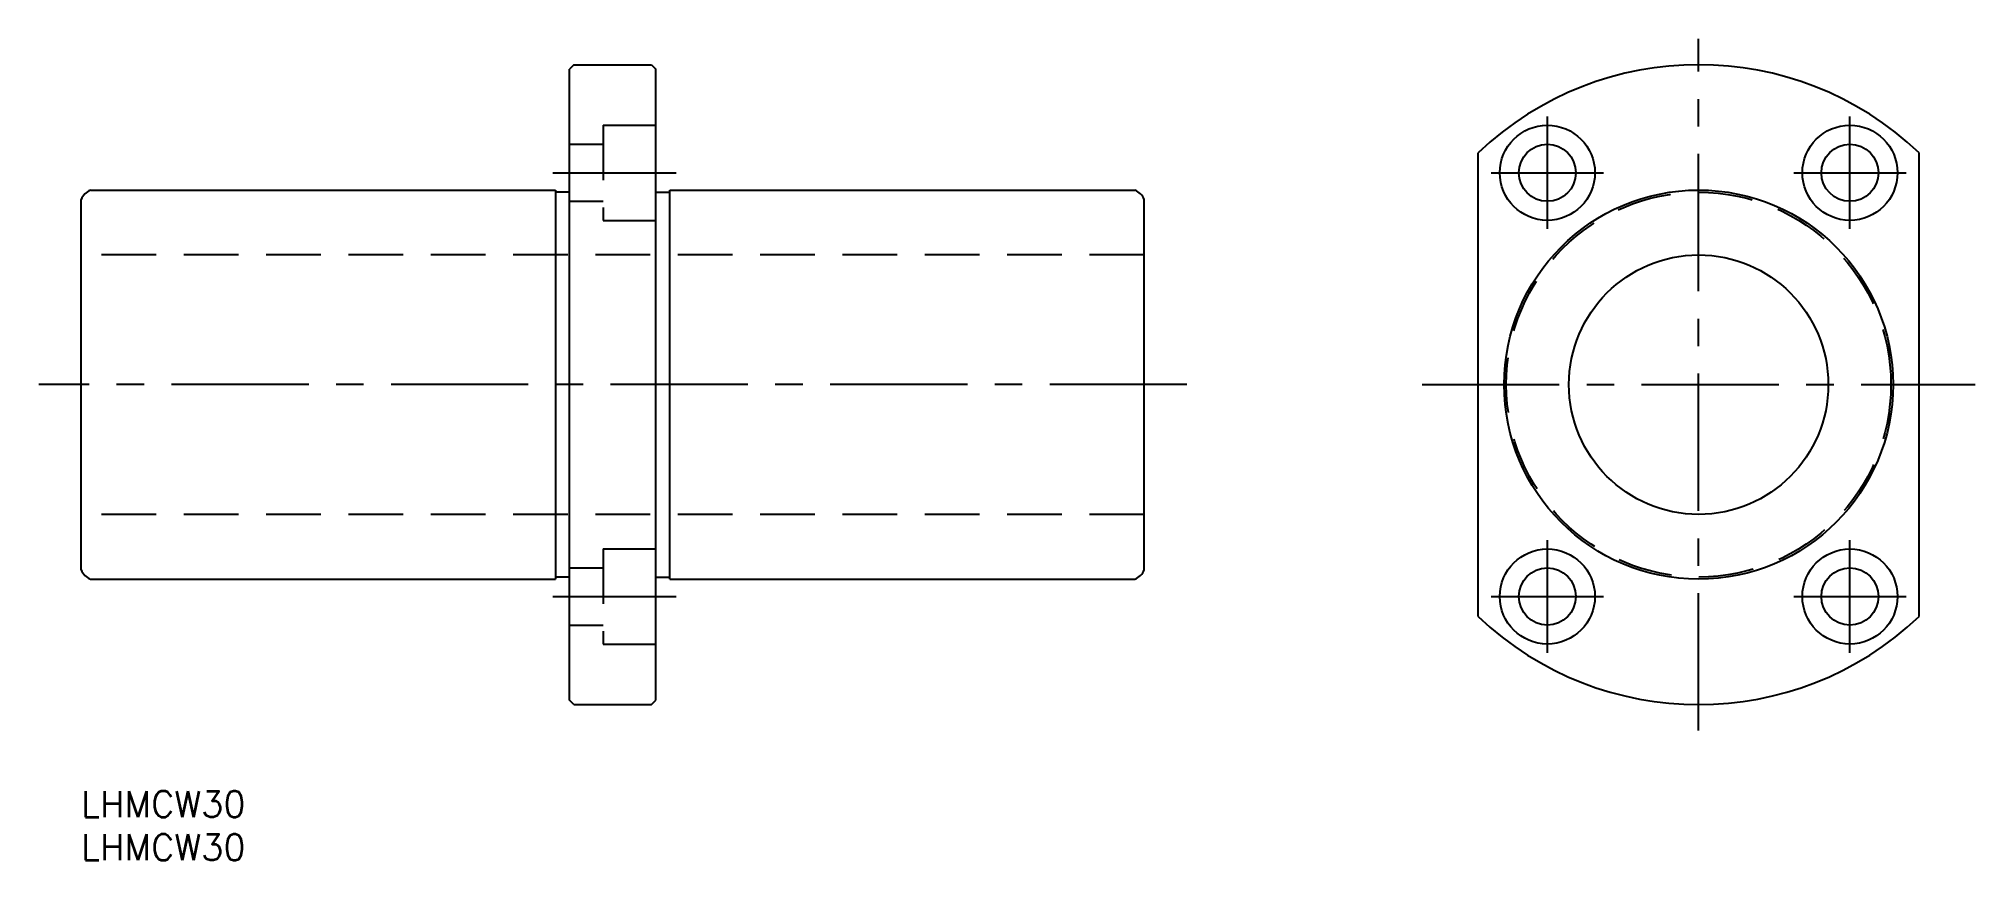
# Model space of a CAD drawing. Extents: x -5 to 219, y -8 to 87.
import ezdxf

# ---------------------------------------------------------------- set-up
doc = ezdxf.new("R2010")
doc.units = 0
doc.header["$LTSCALE"] = 0.5
doc.linetypes.add('CENTER', pattern=[50.8, 31.75, -6.35, 6.35, -6.35])
doc.linetypes.add('DASHED', pattern=[19.05, 12.7, -6.35])
for name, color, linetype in [('MSM_CENTER', 1, 'CENTER'), ('MSM_CONTINUOUS', 7, 'CONTINUOUS'), ('MSM_DASHED', 4, 'DASHED'), ('MSM_PART_NUMBER', 7, 'CONTINUOUS')]:
    doc.layers.add(name, color=color, linetype=linetype)
doc.styles.get("Standard").update_dxf_attribs({"font": 'txt.shx', "height": 3, "bigfont": 'bigfont.shx'})

# ---------------------------------------------------------------- blocks, each defined once
blk = doc.blocks.new('*U2')
at = {"layer": 'MSM_PART_NUMBER'}
blk.add_text('LHMCW30', height=3, dxfattribs=at).set_placement((0, -3))
blk = doc.blocks.new('*U3')
at = {"layer": 'MSM_PART_NUMBER'}
blk.add_text('LHMCW30', height=3, dxfattribs=at).set_placement((0, -8))

msp = doc.modelspace()

# ---------------------------------------------------------------- linework, layer by layer
at = {"layer": 'MSM_CENTER'}
for p, q in [((187.13, 7), (187.13, 87)), ((169.63, 65), (169.63, 78)), ((204.63, 65), (204.63, 78)), ((54.58, 71.5), (68.85, 71.5)), ((163.13, 71.5), (176.13, 71.5)), ((198.13, 71.5), (211.13, 71.5)), ((127.93, 47), (-4.9, 47)), ((155.13, 47), (219.13, 47)), ((169.63, 16), (169.63, 29)), ((204.63, 16), (204.63, 29)), ((54.58, 22.5), (68.85, 22.5)), ((163.13, 22.5), (176.13, 22.5)), ((198.13, 22.5), (211.13, 22.5))]:
    msp.add_line(p, q, dxfattribs=at)
at = {"layer": 'MSM_CONTINUOUS'}
for p, q in [((57, 84), (56.5, 83.5)), ((56.5, 10.5), (56.5, 83.5)), ((57, 84), (66, 84)), ((66, 84), (66.5, 83.5)), ((66.5, 10.5), (66.5, 83.5)), ((161.63, 20.19), (161.63, 73.81)), ((212.63, 20.19), (212.63, 73.81)), ((1.09, 69.5), (54.9, 69.5)), ((54.9, 69.5), (54.9, 24.5)), ((68.1, 69.5), (121.91, 69.5)), ((68.1, 24.5), (68.1, 69.5)), ((0, 25.59), (0, 68.41)), ((56.5, 69.25), (54.9, 69.25)), ((66.5, 69.25), (68.1, 69.25)), ((123, 25.59), (123, 68.41)), ((56.5, 24.75), (54.9, 24.75)), ((66.5, 24.75), (68.1, 24.75)), ((1.09, 24.5), (54.9, 24.5)), ((68.1, 24.5), (121.91, 24.5)), ((57, 10), (56.5, 10.5)), ((57, 10), (66, 10)), ((66, 10), (66.5, 10.5))]:
    msp.add_line(p, q, dxfattribs=at)
for centre, radius in [((169.63, 71.5), 5.5), ((204.63, 71.5), 5.5), ((169.63, 71.5), 3.3), ((204.63, 71.5), 3.3), ((187.13, 47), 22.5), ((187.13, 47), 15), ((169.63, 22.5), 5.5), ((204.63, 22.5), 5.5), ((169.63, 22.5), 3.3), ((204.63, 22.5), 3.3)]:
    msp.add_circle(centre, radius, dxfattribs=at)
for centre, radius, start, end in [((187.13, 47), 37, 46.434, 133.566), ((1.85, 67.65), 2, 112.3316, 157.6684), ((121.15, 67.65), 2, 22.3316, 67.6684), ((1.85, 26.35), 2, 202.3316, 247.6684), ((121.15, 26.35), 2, 292.3316, 337.6684), ((187.13, 47), 37, 226.434, 313.566)]:
    msp.add_arc(centre, radius, start, end, dxfattribs=at)
at = {"layer": 'MSM_DASHED'}
for p, q in [((60.4, 77), (60.4, 66)), ((60.4, 77), (66.5, 77)), ((56.5, 74.8), (60.4, 74.8)), ((56.5, 68.2), (60.4, 68.2)), ((60.4, 66), (66.5, 66)), ((123, 62), (0, 62)), ((123, 32), (0, 32)), ((60.4, 28), (66.5, 28)), ((60.4, 28), (60.4, 17)), ((56.5, 25.8), (60.4, 25.8)), ((56.5, 19.2), (60.4, 19.2)), ((60.4, 17), (66.5, 17))]:
    msp.add_line(p, q, dxfattribs=at)
msp.add_circle((187.13, 47), 22.25, dxfattribs=at)

# ---------------------------------------------------------------- block references
at = {"layer": 'MSM_CONTINUOUS'}
for name in ['*U2', '*U3']:
    msp.add_blockref(name, (0, 0), dxfattribs=at)

doc.saveas('drawing.dxf')
